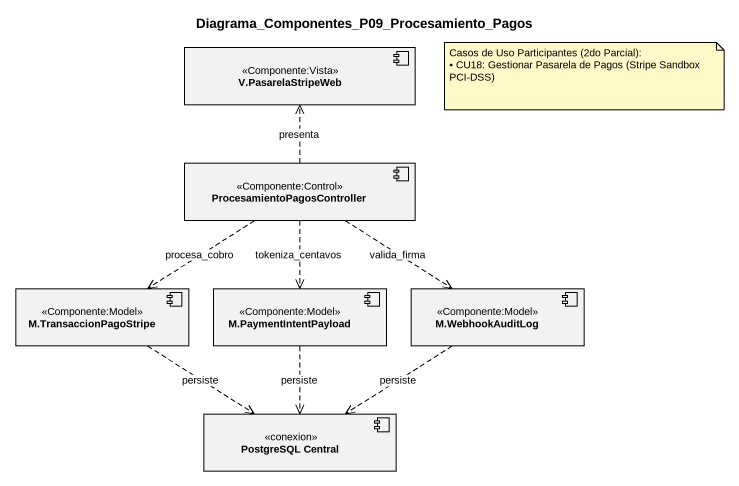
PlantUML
@startuml
title Diagrama_Componentes_P09_Procesamiento_Pagos
component "V.PasarelaStripeWeb" as V_PasarelaStripeWeb <<Componente:Vista>>
component ProcesamientoPagosController <<Componente:Control>>
component "M.TransaccionPagoStripe" as M_TransaccionPagoStripe <<Componente:Model>>
component "M.PaymentIntentPayload" as M_PaymentIntentPayload <<Componente:Model>>
component "M.WebhookAuditLog" as M_WebhookAuditLog <<Componente:Model>>
component "PostgreSQL Central" as PostgreSQL_Central <<conexion>>
ProcesamientoPagosController .up.> V_PasarelaStripeWeb : presenta
ProcesamientoPagosController ..> M_TransaccionPagoStripe : procesa_cobro
ProcesamientoPagosController ..> M_PaymentIntentPayload : tokeniza_centavos
ProcesamientoPagosController ..> M_WebhookAuditLog : valida_firma
M_TransaccionPagoStripe ..> PostgreSQL_Central : persiste
M_PaymentIntentPayload ..> PostgreSQL_Central : persiste
M_WebhookAuditLog ..> PostgreSQL_Central : persiste
note as N1
  Casos de Uso Participantes (2do Parcial):
  • CU18: Gestionar Pasarela de Pagos (Stripe Sandbox PCI-DSS)
end note
@enduml
